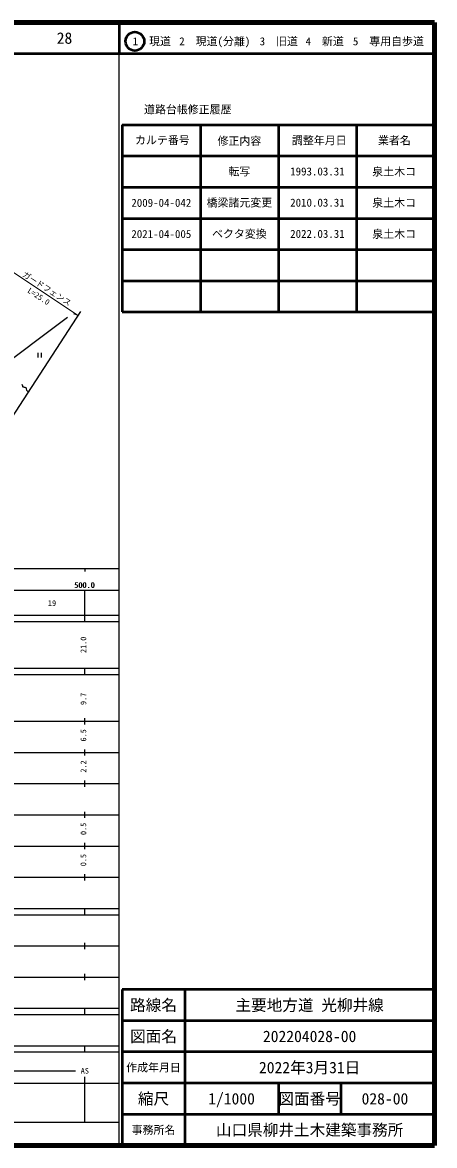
# Model space of a CAD drawing. Units: millimetres, scale not verified. Extents: x 40000 to 680000, y 20000 to 380000.
# Drawn here: x 548036 to 680000, y 20000 to 380000 of the extents above; entities that cross this region are included whole.
import ezdxf
from ezdxf.enums import TextEntityAlignment as Align

# ---------------------------------------------------------------- set-up
doc = ezdxf.new("R2010")
doc.units = ezdxf.units.MM
doc.header["$LTSCALE"] = 1000
for name, color, linetype, lineweight in [('M-BGD', 7, 'Continuous', 25), ('M-BMK-OTRS', 5, 'Continuous', 25), ('M-STR-HTXT', 7, 'Continuous', 13), ('M-TTL', 2, 'Continuous', 140), ('M-TTL-BAND', 7, 'Continuous', 25), ('M-TTL-FRAM', 2, 'Continuous', 50), ('M-TTL-LINE', 7, 'Continuous', 50)]:
    doc.layers.add(name, color=color, linetype=linetype, lineweight=lineweight)
doc.layers.add('M-TTL-TXT', color=7, linetype='Continuous')
doc.styles.add('ＭＳ ゴシック', font='')
doc.styles.get('ＭＳ ゴシック').set_extended_font_data('MS Gothic')

msp = doc.modelspace()

# ---------------------------------------------------------------- linework, layer by layer
at = {"layer": 'M-BGD'}
for p, q in [((553103, 278481), (562475, 285524)), ((542595, 270529), (553103, 278481)), ((552941, 274074), (552941, 272574)), ((554081, 272574), (554081, 274074)), ((548105, 263396), (547946, 263987)), ((548185, 263208), (548105, 263396)), ((548265, 263127), (548185, 263208)), ((548453, 263046), (548265, 263127)), ((548695, 263018), (548453, 263046)), ((548937, 262990), (548695, 263018)), ((549125, 262909), (548937, 262990)), ((549205, 262828), (549125, 262909)), ((549285, 262640), (549205, 262828)), ((549445, 262049), (549285, 262640)), ((549525, 261860), (549445, 262049)), ((549605, 261779), (549525, 261860)), ((549793, 261698), (549605, 261779)), ((550035, 261671), (549793, 261698))]:
    msp.add_line(p, q, dxfattribs=at)
at = {"layer": 'M-BMK-OTRS'}
msp.add_line((543234, 251138), (566695, 287358), dxfattribs=at)
at = {"layer": 'M-STR-HTXT'}
for p, q in [((544484, 300285), (565891, 286117)), ((565891, 286117), (564408, 286595))]:
    msp.add_line(p, q, dxfattribs=at)
at = {"layer": 'M-TTL'}
for p, q in [((680000, 380000), (40000, 380000)), ((680000, 20000), (680000, 380000)), ((40000, 20000), (680000, 20000))]:
    msp.add_line(p, q, dxfattribs=at)
at = {"layer": 'M-TTL-BAND'}
for p, q in [((579000, 20000), (579000, 370000)), ((40000, 205000), (579000, 205000)), ((568000, 205000), (568000, 204000)), ((68000, 198000), (579000, 198000)), ((568000, 188000), (568000, 198000)), ((40000, 190000), (579000, 190000)), ((40000, 188000), (579000, 188000)), ((40000, 173000), (579000, 173000)), ((568000, 171000), (568000, 173000)), ((40000, 171000), (579000, 171000)), ((40000, 156000), (579000, 156000)), ((568000, 155000), (568000, 157000)), ((46000, 146000), (579000, 146000)), ((568000, 145000), (568000, 147000)), ((568000, 135000), (568000, 137000)), ((52000, 136000), (579000, 136000)), ((46000, 126000), (579000, 126000)), ((568000, 125000), (568000, 127000)), ((52000, 116000), (579000, 116000)), ((568000, 115000), (568000, 117000)), ((46000, 106000), (579000, 106000)), ((568000, 105000), (568000, 107000)), ((40000, 96000), (579000, 96000)), ((40000, 94000), (579000, 94000)), ((568000, 94000), (568000, 96000)), ((49000, 84000), (579000, 84000)), ((568000, 83000), (568000, 85000)), ((40000, 74000), (579000, 74000)), ((568000, 73000), (568000, 75000)), ((40000, 64000), (579000, 64000)), ((40000, 62000), (579000, 62000)), ((568000, 62000), (568000, 64000)), ((40000, 52000), (579000, 52000)), ((568000, 50000), (568000, 52000)), ((40000, 50000), (579000, 50000)), ((71000, 44000), (565000, 44000)), ((40000, 40000), (579000, 40000)), ((568000, 27500), (568000, 42000)), ((68000, 27500), (579000, 27500))]:
    msp.add_line(p, q, dxfattribs=at)
at = {"layer": 'M-TTL-FRAM'}
for p, q in [((580000, 347197), (580000, 287197)), ((580000, 347197), (680000, 347197)), ((580000, 287197), (680000, 287197)), ((680000, 70000), (580000, 70000)), ((580000, 70000), (580000, 20000))]:
    msp.add_line(p, q, dxfattribs=at)
at = {"layer": 'M-TTL-LINE'}
for p, q in [((579000, 380000), (579000, 370000)), ((40000, 370000), (680000, 370000)), ((605000, 347197), (605000, 287197)), ((630000, 347197), (630000, 287197)), ((655000, 347197), (655000, 287197)), ((580000, 337197), (680000, 337197)), ((580000, 327197), (680000, 327197)), ((580000, 317197), (680000, 317197)), ((580000, 307197), (680000, 307197)), ((580000, 297197), (680000, 297197)), ((600000, 70000), (600000, 20000)), ((680000, 60000), (580000, 60000)), ((680000, 50000), (580000, 50000)), ((680000, 40000), (580000, 40000)), ((630000, 40000), (630000, 30000)), ((650000, 40000), (650000, 30000)), ((680000, 30000), (580000, 30000))]:
    msp.add_line(p, q, dxfattribs=at)
msp.add_circle((584031, 373958), 3000, dxfattribs=at)

# ---------------------------------------------------------------- texts
at = {"layer": 'M-STR-HTXT', "style": 'ＭＳ ゴシック'}
for s, rotation, p in [('ガードフェンス', 327.2, (555872, 294689)), ('L=25.0', 326.6, (553237, 292218))]:
    msp.add_text(s, height=1833, rotation=rotation, dxfattribs=at).set_placement(p, align=Align.MIDDLE_CENTER)
at = {"layer": 'M-TTL-BAND', "style": 'ＭＳ ゴシック'}
for s, p in [('500.0', (567844, 198195)), ('500.0', (568000, 198195)), ('19', (557500, 192405)), ('AS', (568000, 42500))]:
    msp.add_text(s, height=1833, dxfattribs=at).set_placement(p, align=Align.BOTTOM_CENTER)
for s, p in [('21.0', (569000, 180500)), ('9.7', (569000, 163174)), ('6.5', (569000, 151500)), ('2.2', (569000, 141500)), ('0.5', (569000, 121500)), ('0.5', (569000, 111500))]:
    msp.add_text(s, height=1833, rotation=90, dxfattribs=at).set_placement(p, align=Align.BOTTOM_CENTER)
at = {"layer": 'M-TTL-TXT', "style": 'ＭＳ ゴシック'}
for s, height, p in [('28', 3666, (561497, 375000)), ('1\u3000現道', 2566, (589448, 373958)), ('2\u3000現道(分離)', 2566, (609619, 373958)), ('3\u3000旧道', 2566, (630121, 373958)), ('4\u3000新道', 2566, (644824, 373958)), ('5\u3000専用自歩道', 2566, (665228, 373958)), ('道路台帳修正履歴', 2566, (600968, 352113)), ('カルテ番号', 2566, (592839, 342277)), ('修正内容', 2566, (617509, 342023)), ('調整年月日', 2566, (643089, 342197)), ('業者名', 2566, (667134, 342197)), ('転写', 2566, (617500, 332245)), ('1993.03.31', 2566, (642500, 332245)), ('泉土木コ', 2566, (667077, 332189)), ('2009-04-042', 2566, (592500, 322189)), ('橋梁諸元変更', 2566, (617500, 322245)), ('2010.03.31', 2566, (642500, 322245)), ('泉土木コ', 2566, (667077, 322189)), ('2021-04-005', 2566, (592500, 312189)), ('ベクタ変換', 2566, (617500, 312245)), ('2022.03.31', 2566, (642500, 312245)), ('泉土木コ', 2566, (667077, 312189)), ('路線名', 3666, (590000, 65000)), ('路線名', 3666, (590000, 65000)), ('主要地方道 光柳井線', 3666, (640000, 65000)), ('図面名', 3666, (590000, 55000)), ('図面名', 3666, (590000, 55000)), ('202204028-00', 3666, (640000, 55000)), ('2022年3月31日', 3666, (640000, 45000)), ('作成年月日', 2566, (590000, 45000)), ('作成年月日', 2566, (590000, 45000)), ('縮尺', 3666, (590000, 35000)), ('縮尺', 3666, (590000, 35000)), ('1/1000', 3666, (615000, 35000)), ('図面番号', 3666, (640000, 35000)), ('図面番号', 3666, (640000, 35000)), ('028-00', 3666, (664125, 35000)), ('事務所名', 2566, (590000, 25000)), ('事務所名', 2566, (590000, 25000)), ('山口県柳井土木建築事務所', 3666, (640000, 25000))]:
    msp.add_text(s, height=height, dxfattribs=at).set_placement(p, align=Align.MIDDLE_CENTER)

doc.saveas('drawing.dxf')
